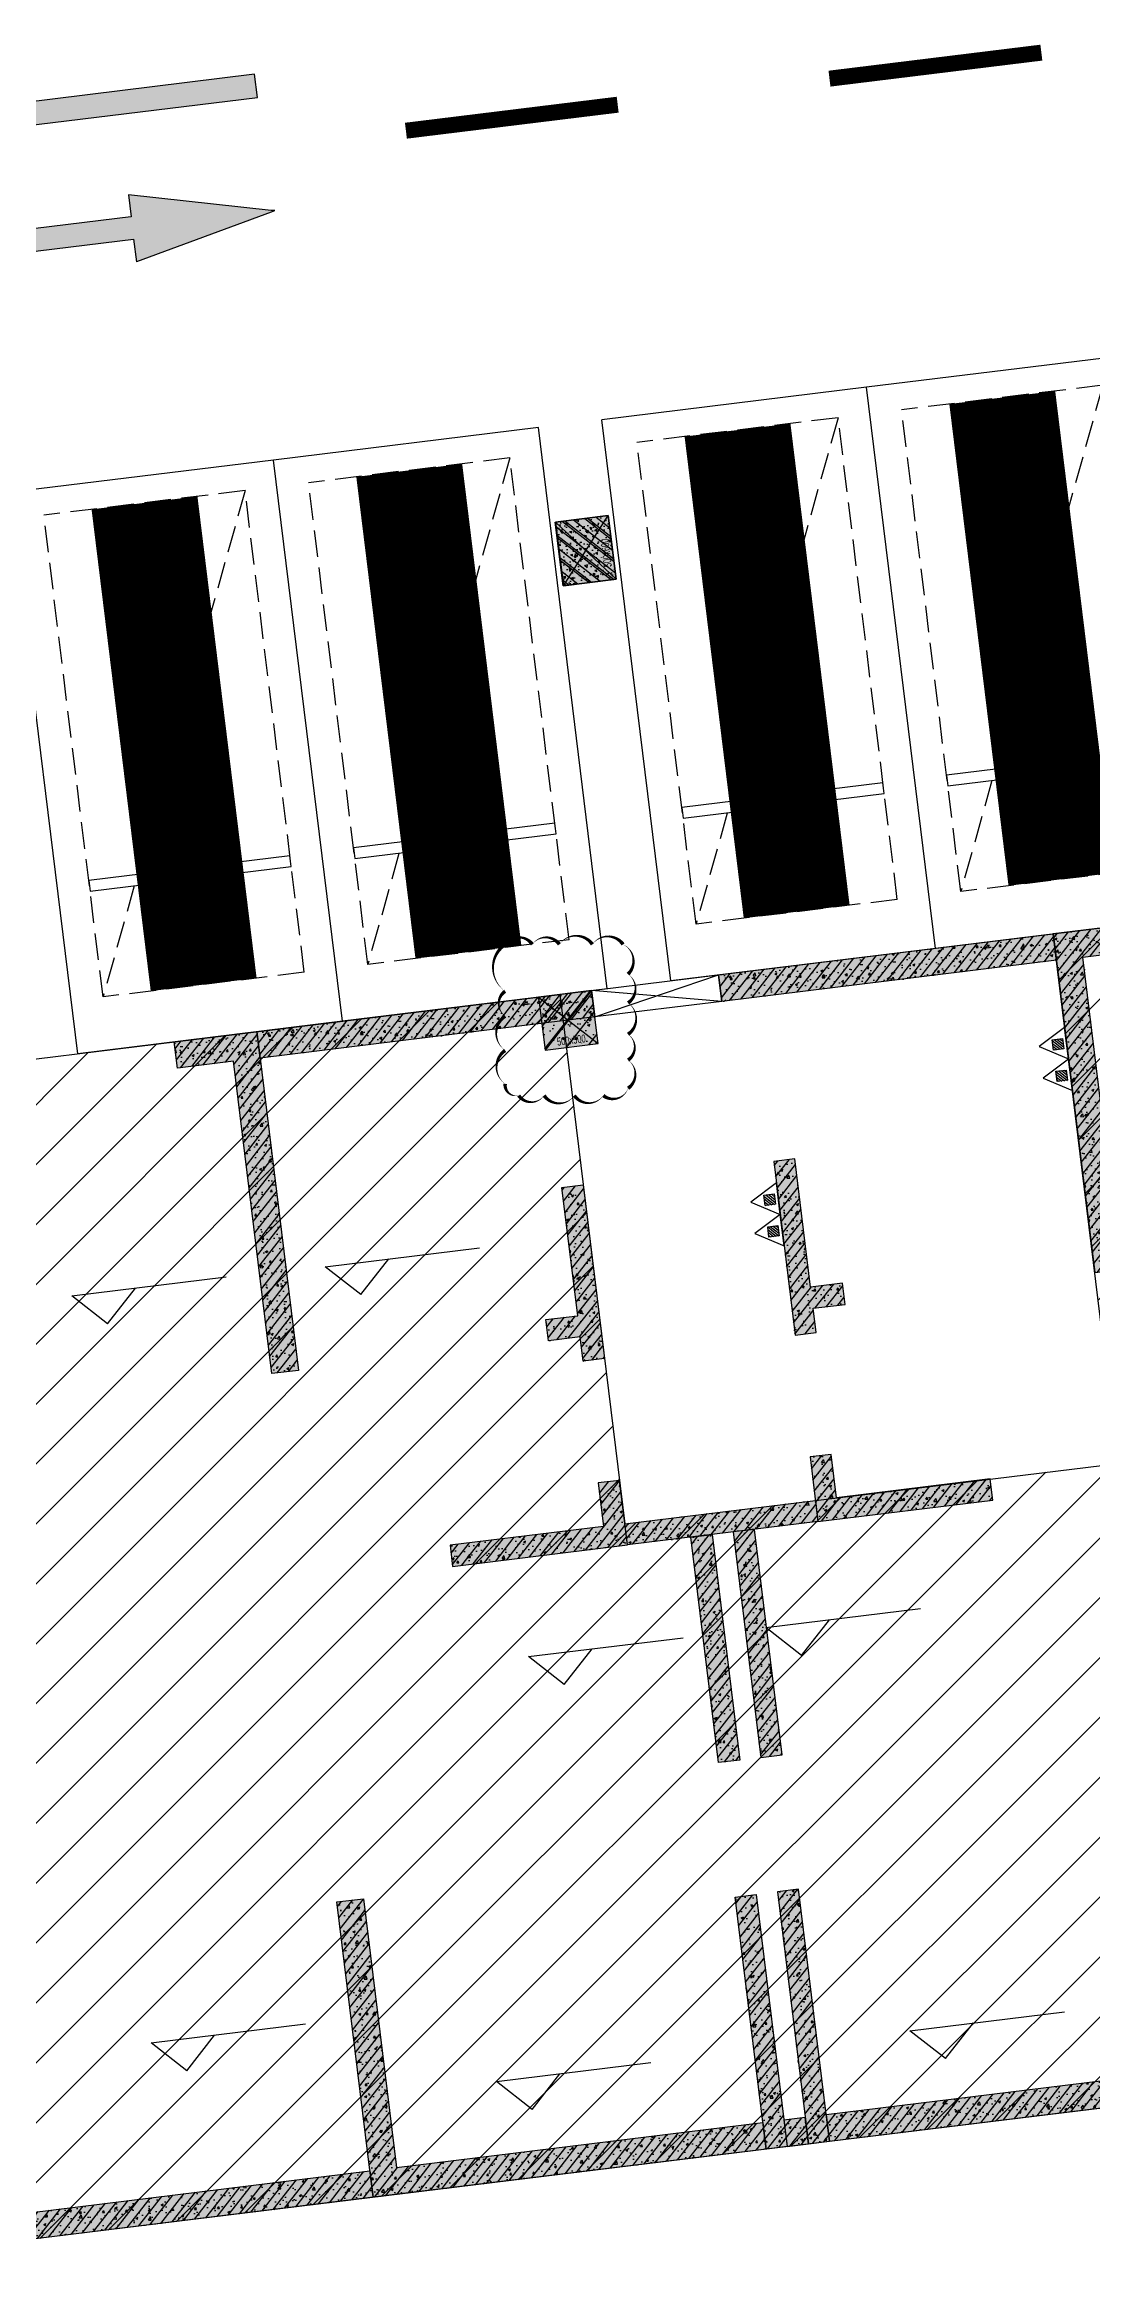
# Model space of a CAD drawing. Extents: x -1338203 to 1886333, y -783476 to 1038610.
# Drawn here: x 768723 to 778532, y -8177 to 12763 of the extents above; entities that cross this region are included whole.
import ezdxf
from ezdxf.enums import TextEntityAlignment as Align

# ---------------------------------------------------------------- set-up
doc = ezdxf.new("R2010")
doc.units = 0
doc.header["$LTSCALE"] = 1000
doc.header["$MEASUREMENT"] = 0
doc.linetypes.add('A-001-平面B2$0$__DASH', pattern=[0.35, 0.25, -0.1])
for name, color, linetype, plot in [('A-001-主楼组合参照B1$0$0A-X-AREA', 6, 'Continuous', False), ('A-001-平面参照B1$0$AAD-A-PROOF', 30, 'Continuous', False), ('S001南区墙柱$0$AAD-A-MODIFY_20230217', 201, 'Continuous', False), ('S001南区墙柱$0$S001-墙柱B1_1$0$0S-A-TIPS', 10, 'Continuous', False)]:
    doc.layers.add(name, color=color, linetype=linetype, plot=plot)
for name, color, linetype in [('A-001-车位参照B1$0$A-001-车位参照B1$0$0A-P-PKNG-CAR(A)', 43, 'Continuous'), ('A-09-平面B1$0$0A-A-SYMB-ELEV', 150, 'Continuous'), ('A-FIRE', 7, 'Continuous'), ('p-a-regular', 5, 'Continuous'), ('S-09-墙柱B1_1(QB)$0$0S-CW-HATCH', 251, 'Continuous'), ('S-09-墙柱B1_1(QB)$0$0S-CW-HATCH-UP', 251, 'Continuous'), ('S-09-墙柱B1_1(QB)$0$0S-CW-LINE', 72, 'Continuous'), ('S-09-墙柱B1_1(QB)$0$0S-S-HOLE', 55, 'Continuous'), ('S001南区墙柱$0$0S-CW-HATCH', 251, 'Continuous'), ('S001南区墙柱$0$0S-CW-HATCH-UP', 251, 'Continuous'), ('S001南区墙柱$0$S001-墙柱B1_1$0$0S-CC-LINE', 52, 'Continuous'), ('S001南区墙柱$0$S001-墙柱B1_1$0$0S-CW-HATCH-UP', 251, 'Continuous'), ('中心线', 42, 'Continuous'), ('地面指向箭头', 7, 'Continuous'), ('负一层消火栓$0$负一层消火栓$0$0P-EQUIP-FH', 7, 'Continuous')]:
    doc.layers.add(name, color=color, linetype=linetype)
doc.styles.add('S001南区墙柱$0$S001-墙柱B1_1$0$AAD-S', font='aad-s.shx', dxfattribs={"width": 0.7, "bigfont": 'aad-hztxt.shx'})
pattern_1 = [(45, (-944324.16, 391978.14), (-53.0330086, 53.0330086), []), (50, (-944324.16, 391978.14), (215.178055, -18.82564), [22.5, -247.5]), (355, (-944324.16, 391978.14), (-41.6254, 225.65764), [18, -198]), (100.4514, (-944306.23, 391976.57), (173.552815, 206.831863), [19.122057, -210.342634]), (46.1842, (-944324.16, 392038.14), (320.172315, -49.655704), [33.75, -371.25]), (96.6356, (-944297.48, 392034), (280.39881, 292.23536), [28.68309, -315.5139]), (351.1842, (-944324.16, 392038.14), (280.39858, 292.23558), [27, -297]), (21, (-944294.16, 392023.14), (179.072116, -120.785667), [22.5, -247.5]), (326, (-944294.16, 392023.14), (72.9946, 217.545014), [18, -198]), (71.4514, (-944279.24, 392013.08), (252.06679, 96.75915), [19.122057, -210.342634]), (37.5, (-944324.16, 391978.14), (3.6479566, 99.868156), [0, -195.6, 0, -201, 0, -198.75]), (7.5, (-944324.16, 391978.14), (78.920861, 118.323514), [0, -114.6, 0, -191.1, 0, -75.75]), (327.5, (-944391.06, 391978.14), (160.146731, -6.7664615), [0, -75, 0, -234, 0, -310.5]), (317.5, (-944421.06, 391978.14), (174.95585, 30.031495), [0, -97.5, 0, -155.4, 0, -220.5])]

# ---------------------------------------------------------------- blocks, each defined once
blk = doc.blocks.new('A-001-平面参照B1')
at = {"layer": 'A-001-平面参照B1$0$AAD-A-PROOF', "ltscale": 0.002}
blk.add_lwpolyline([(7144, -298603), (7640, -298541), (7714, -299138), (7218, -299199), (7143, -298604)], dxfattribs=at)
blk = doc.blocks.new('S001南区墙柱$0$AAD_BLOCK_20230215093950878')
at = {"layer": 'S001南区墙柱$0$0S-CW-HATCH'}
h = blk.add_hatch(color=256, dxfattribs=at)
h.dxf.hatch_style = 1
h.paths.add_polyline_path([(-300, -250), (300, -250), (300, 250), (-300, 250)])
at = {"layer": 'S001南区墙柱$0$0S-CW-HATCH-UP'}
h = blk.add_hatch(dxfattribs=at)
h.set_pattern_fill('钢筋混凝土', color=256, scale=30, pattern_type=2)
h.set_pattern_definition([(45, (-42203.53, -84001.15), (-106.06602, 106.06602), []), (50, (-42203.53, -84001.15), (215.17805, -18.82564), [22.5, -247.5]), (355, (-42203.53, -84001.15), (-41.6254, 225.65764), [18, -198]), (100.4514, (-42185.6, -84002.72), (173.5528, 206.83186), [19.12206, -210.34263]), (46.1842, (-42203.53, -83941.15), (320.1723, -49.6557), [33.75, -371.25]), (96.6356, (-42176.85, -83945.3), (280.3988, 292.2354), [28.6831, -315.5139]), (351.1842, (-42203.53, -83941.15), (280.3986, 292.2356), [27, -297]), (21, (-42173.53, -83956.15), (179.0721, -120.78567), [22.5, -247.5]), (326, (-42173.53, -83956.15), (72.9946, 217.545), [18, -198]), (71.4514, (-42158.6, -83966.21), (252.0668, 96.75915), [19.12206, -210.34263]), (37.5, (-42203.53, -84001.15), (3.647957, 99.868156), [1.5, -195.6, 1.5, -201, 1.5, -198.75]), (7.5, (-42203.53, -84001.15), (78.92086, 118.32351), [1.5, -114.6, 1.5, -191.1, 1.5, -75.75]), (327.5, (-42270.43, -84001.15), (160.14673, -6.76646), [1.5, -75, 1.5, -234, 1.5, -310.5]), (317.5, (-42300.43, -84001.15), (174.95585, 30.0315), [1.5, -97.5, 1.5, -155.4, 1.5, -220.5])])
h.paths.add_polyline_path([(-300, -250), (300, -250), (300, 250), (-300, 250)])
at = {"layer": 'S001南区墙柱$0$S001-墙柱B1_1$0$0S-CW-HATCH-UP', "transparency": 33554661}
h = blk.add_hatch(dxfattribs=at)
h.set_pattern_fill('钢筋混凝土', color=0, scale=30)
h.set_pattern_definition([(45, (48108.52, -15514.205), (-53.03301, 53.03301), []), (50, (48108.52, -15514.2), (215.17805, -18.82564), [22.5, -247.5]), (355, (48108.52, -15514.2), (-41.6254, 225.6576), [18, -198]), (100.4514, (48126.45, -15515.77), (173.5528, 206.8319), [19.1221, -210.3426]), (46.1842, (48108.52, -15454.2), (320.1723, -49.6557), [33.75, -371.25]), (96.6356, (48135.2, -15458.34), (280.3988, 292.2354), [28.683, -315.514]), (351.1842, (48108.52, -15454.2), (280.3986, 292.2356), [27, -297]), (21, (48138.52, -15469.2), (179.0721, -120.78567), [22.5, -247.5]), (326, (48138.52, -15469.2), (72.9946, 217.545), [18, -198]), (71.4514, (48153.44, -15479.27), (252.0668, 96.75915), [19.1221, -210.3426]), (37.5, (48108.52, -15514.205), (3.64796, 99.86816), [0, -195.6, 0, -201, 0, -198.75]), (7.5, (48108.52, -15514.2), (78.92086, 118.32351), [0, -114.6, 0, -191.1, 0, -75.75]), (327.5, (48041.62, -15514.205), (160.14673, -6.76646), [0, -75, 0, -234, 0, -310.5]), (317.5, (48011.62, -15514.2), (174.95585, 30.0315), [0, -97.5, 0, -155.4, 0, -220.5])])
h.paths.add_polyline_path([(-300, -250), (300, -250), (300, 250), (-300, 250)])
at = {"layer": 'S001南区墙柱$0$S001-墙柱B1_1$0$0S-A-TIPS'}
for p, q in [((-300, 250), (300, -250)), ((300, 250), (-300, -250))]:
    blk.add_line(p, q, dxfattribs=at)
at = {"layer": 'S001南区墙柱$0$S001-墙柱B1_1$0$0S-CC-LINE'}
blk.add_lwpolyline([(-300, -250), (300, -250), (300, 250), (-300, 250)], close=True, dxfattribs=at)
at = {"layer": 'S001南区墙柱$0$S001-墙柱B1_1$0$0S-A-TIPS', "style": 'S001南区墙柱$0$S001-墙柱B1_1$0$AAD-S', "width": 0.7}
blk.add_text('500x600', height=75, dxfattribs=at).set_placement((-45, -187), align=Align.MIDDLE_CENTER)
blk = doc.blocks.new('S001南区墙柱$0$AAD_BLOCK_20230215094130330')
at = {"layer": 'S001南区墙柱$0$0S-CW-HATCH'}
h = blk.add_hatch(color=256, dxfattribs=at)
h.dxf.hatch_style = 1
h.paths.add_polyline_path([(-250, -250), (250, -250), (250, 250), (-250, 250)])
at = {"layer": 'S001南区墙柱$0$0S-CW-HATCH-UP'}
h = blk.add_hatch(dxfattribs=at)
h.set_pattern_fill('钢筋混凝土', color=256, scale=30, pattern_type=2)
h.set_pattern_definition([(45, (-71408.98, -78691.11), (-106.06602, 106.06602), []), (50, (-71408.98, -78691.11), (215.17805, -18.82564), [22.5, -247.5]), (355, (-71408.98, -78691.1), (-41.6254, 225.65764), [18, -198]), (100.4514, (-71391.05, -78692.68), (173.5528, 206.83186), [19.12206, -210.34263]), (46.1842, (-71408.98, -78631.1), (320.1723, -49.6557), [33.75, -371.25]), (96.6356, (-71382.3, -78635.25), (280.3988, 292.2354), [28.6831, -315.5139]), (351.1842, (-71409, -78631.1), (280.3986, 292.2356), [27, -297]), (21, (-71378.98, -78646.11), (179.07212, -120.78567), [22.5, -247.5]), (326, (-71378.98, -78646.1), (72.9946, 217.545), [18, -198]), (71.4514, (-71364.06, -78656.17), (252.0668, 96.75915), [19.12206, -210.34263]), (37.5, (-71408.985, -78691.11), (3.647957, 99.868156), [1.5, -195.6, 1.5, -201, 1.5, -198.75]), (7.5, (-71408.98, -78691.11), (78.92086, 118.32351), [1.5, -114.6, 1.5, -191.1, 1.5, -75.75]), (327.5, (-71475.885, -78691.11), (160.14673, -6.76646), [1.5, -75, 1.5, -234, 1.5, -310.5]), (317.5, (-71505.88, -78691.11), (174.95585, 30.0315), [1.5, -97.5, 1.5, -155.4, 1.5, -220.5])])
h.paths.add_polyline_path([(-250, -250), (250, -250), (250, 250), (-250, 250)])
at = {"layer": 'S001南区墙柱$0$S001-墙柱B1_1$0$0S-A-TIPS'}
for p, q in [((-250, 250), (250, -250)), ((250, 250), (-250, -250))]:
    blk.add_line(p, q, dxfattribs=at)
at = {"layer": 'S001南区墙柱$0$S001-墙柱B1_1$0$0S-CC-LINE'}
blk.add_lwpolyline([(-250, -250), (250, -250), (250, 250), (-250, 250)], close=True, dxfattribs=at)
at = {"layer": 'S001南区墙柱$0$S001-墙柱B1_1$0$0S-A-TIPS', "style": 'S001南区墙柱$0$S001-墙柱B1_1$0$AAD-S', "width": 0.7}
blk.add_text('500x500', height=75, dxfattribs=at).set_placement((5, -187), align=Align.MIDDLE_CENTER)
blk = doc.blocks.new('S001南区墙柱')
at = {"layer": 'S001南区墙柱$0$AAD-A-MODIFY_20230217', "color": 230, "elevation": 3370, "flags": 128}
blk.add_lwpolyline([(9785, 6540, 0, 34.6, -0.520567), (10040, 6540, 0, 34.6, -0.520567), (10293, 6540, 0, 34.6, -0.520567), (10603, 6540, 0, 34.6, -0.520567), (10890, 6540, 0, 34.6, -0.520567), (10937, 6261, 0, 34.6, -0.520567), (10937, 5991, 0, 34.6, -0.520567), (10937, 5697, 0, 34.6, -0.520567), (10937, 5455, 0, 34.6, -0.520567), (10937, 5191, 0, 34.6, -0.520567), (10705, 5123, 0, 34.6, -0.520567), (10433, 5123, 0, 34.6, -0.520567), (10150, 5123, 0, 34.6, -0.520567), (9912, 5123, 0, 34.6, -0.520567), (9785, 5233, 0, 34.6, -0.520567), (9785, 5546, 0, 34.6, -0.520567), (9785, 5868, 0, 34.6, -0.520567), (9785, 6101, 0, 34.6, -0.520567)], format="xyseb", close=True, dxfattribs=at)
for name, p, rotation in [('S001南区墙柱$0$AAD_BLOCK_20230215093950878', (10541, 10231, 3370), 97.16641727359904), ('S001南区墙柱$0$AAD_BLOCK_20230215094130330', (10377, 5828, 3370), 7.000495889423862)]:
    blk.add_blockref(name, p, dxfattribs=dict(rotation=rotation))
blk = doc.blocks.new('S-09-墙柱B1_1(QB)')
at = {"layer": 'S-09-墙柱B1_1(QB)$0$0S-CW-HATCH'}
h = blk.add_hatch(color=256, dxfattribs=at)
h.dxf.hatch_style = 1
h.paths.add_polyline_path([(-14860, 5490), (-14860, 8440), (-15390, 8440), (-15390, 8690), (-14610, 8690), (-14610, 5490)])
h = blk.add_hatch(color=256, dxfattribs=at)
h.dxf.hatch_style = 1
h.paths.add_polyline_path([(-14610, 8690), (-11450, 8690), (-11450, 8440), (-14610, 8440)])
h = blk.add_hatch(color=256, dxfattribs=at)
h.dxf.hatch_style = 1
h.paths.add_polyline_path([(-10250, 8690), (-7090, 8690), (-7090, 8440), (-10250, 8440)])
h = blk.add_hatch(color=256, dxfattribs=at)
h.dxf.hatch_style = 1
h.paths.add_polyline_path([(-6840, 5490), (-6840, 8440), (-6310, 8440), (-6310, 8690), (-7090, 8690), (-7090, 5490)])
h = blk.add_hatch(color=256, dxfattribs=at)
h.dxf.hatch_style = 1
h.paths.add_polyline_path([(-11950, 5250), (-11950, 5480), (-12250, 5480), (-12250, 5680), (-11950, 5680), (-11950, 6890), (-11750, 6890), (-11750, 5250)])
h = blk.add_hatch(color=256, dxfattribs=at)
h.dxf.hatch_style = 1
h.paths.add_polyline_path([(-9750, 5250), (-9750, 5480), (-9450, 5480), (-9450, 5680), (-9750, 5680), (-9750, 6890), (-9950, 6890), (-9950, 5250)])
h = blk.add_hatch(color=256, dxfattribs=at)
h.dxf.hatch_style = 1
h.paths.add_polyline_path([(-11750, 3490), (-11750, 4100), (-11950, 4100), (-11950, 3690), (-13400, 3690), (-13400, 3490)])
h = blk.add_hatch(color=256, dxfattribs=at)
h.dxf.hatch_style = 1
h.paths.add_polyline_path([(-9950, 3490), (-8300, 3490), (-8300, 3510), (-8300, 3690), (-9750, 3690), (-9750, 4100), (-9950, 4100)])
h = blk.add_hatch(color=256, dxfattribs=at)
h.dxf.hatch_style = 1
h.paths.add_polyline_path([(-11750, 3690), (-9950, 3690), (-9950, 3490), (-11750, 3490)])
h = blk.add_hatch(color=256, dxfattribs=at)
h.dxf.hatch_style = 1
h.paths.add_polyline_path([(-11150, 1360), (-11150, 3490), (-10950, 3490), (-10950, 1360)])
h = blk.add_hatch(color=256, dxfattribs=at)
h.dxf.hatch_style = 1
h.paths.add_polyline_path([(-10550, 1360), (-10550, 3490), (-10750, 3490), (-10750, 1360)])
h = blk.add_hatch(color=256, dxfattribs=at)
h.dxf.hatch_style = 1
h.paths.add_polyline_path([(-14610, -2040), (-11150, -2040), (-11150, -2290), (-14860, -2290), (-14860, 500), (-14610, 500)])
h = blk.add_hatch(color=256, dxfattribs=at)
h.dxf.hatch_style = 1
h.paths.add_polyline_path([(-7090, -2040), (-10550, -2040), (-10550, -2290), (-6840, -2290), (-6840, 500), (-7090, 500)])
h = blk.add_hatch(color=256, dxfattribs=at)
h.dxf.hatch_style = 1
h.paths.add_polyline_path([(-11150, -2290), (-11150, 90), (-10950, 90), (-10950, -2290)])
h = blk.add_hatch(color=256, dxfattribs=at)
h.dxf.hatch_style = 1
h.paths.add_polyline_path([(-10550, -2290), (-10550, 90), (-10750, 90), (-10750, -2290)])
h = blk.add_hatch(color=256, dxfattribs=at)
h.dxf.hatch_style = 1
h.paths.add_polyline_path([(-18540, -2040), (-18540, -1360), (-18790, -1360), (-18790, -2290), (-14860, -2290), (-14860, -2040)])
h = blk.add_hatch(color=256, dxfattribs=at)
h.dxf.hatch_style = 1
h.paths.add_polyline_path([(-10950, -2290), (-10750, -2290), (-10750, -2040), (-10950, -2040)])
at = {"layer": 'S-09-墙柱B1_1(QB)$0$0S-CW-HATCH-UP'}
h = blk.add_hatch(dxfattribs=at)
h.set_pattern_fill('钢筋混凝土', color=256, scale=30)
h.set_pattern_definition(pattern_1)
h.paths.add_polyline_path([(-14860, 5490), (-14860, 8440), (-15390, 8440), (-15390, 8690), (-14610, 8690), (-14610, 5490)])
h = blk.add_hatch(dxfattribs=at)
h.set_pattern_fill('钢筋混凝土', color=256, scale=30)
h.set_pattern_definition([(45, (-2e-10, 1e-11), (-53.033, 53.033), []), (50, (-2e-10, 1e-11), (215.178, -18.8256), [22.5, -247.5]), (355, (-2e-10, 1e-11), (-41.6254, 225.6576), [18, -198]), (100.4514, (17.93, -1.57), (173.5528, 206.8319), [19.122, -210.3426]), (46.1842, (-2e-10, 60), (320.1723, -49.6557), [33.75, -371.25]), (96.6356, (26.68, 55.86), (280.399, 292.2354), [28.683, -315.514]), (351.1842, (-2e-10, 60), (280.3986, 292.2356), [27, -297]), (21, (30, 45), (179.0721, -120.7857), [22.5, -247.5]), (326, (30, 45), (72.9946, 217.545), [18, -198]), (71.4514, (44.92, 34.93), (252.0668, 96.7591), [19.122, -210.3426]), (37.5, (-2e-10, 1e-11), (3.64796, 99.86816), [0, -195.6, 0, -201, 0, -198.75]), (7.5, (-2e-10, 1e-11), (78.92086, 118.3235), [0, -114.6, 0, -191.1, 0, -75.75]), (327.5, (-66.9, 1e-11), (160.14673, -6.76646), [0, -75, 0, -234, 0, -310.5]), (317.5, (-96.9, 1e-11), (174.9559, 30.0315), [0, -97.5, 0, -155.4, 0, -220.5])])
h.paths.add_polyline_path([(-14610, 8690), (-11450, 8690), (-11450, 8440), (-14610, 8440)])
h = blk.add_hatch(dxfattribs=at)
h.set_pattern_fill('钢筋混凝土', color=256, scale=30)
h.set_pattern_definition([(45, (4360, 6e-10), (-53.033, 53.033), []), (50, (4360, 6e-10), (215.178, -18.8256), [22.5, -247.5]), (355, (4360, 6e-10), (-41.6254, 225.6576), [18, -198]), (100.4514, (4377.93, -1.57), (173.5528, 206.8319), [19.122, -210.3426]), (46.1842, (4360, 60), (320.1723, -49.6557), [33.75, -371.25]), (96.6356, (4386.68, 55.86), (280.399, 292.2354), [28.683, -315.514]), (351.1842, (4360, 60), (280.3986, 292.2356), [27, -297]), (21, (4390, 45), (179.0721, -120.7857), [22.5, -247.5]), (326, (4390, 45), (72.9946, 217.545), [18, -198]), (71.4514, (4404.92, 34.93), (252.0668, 96.7591), [19.122, -210.3426]), (37.5, (4360, 6e-10), (3.64796, 99.86816), [0, -195.6, 0, -201, 0, -198.75]), (7.5, (4360, 6e-10), (78.92086, 118.3235), [0, -114.6, 0, -191.1, 0, -75.75]), (327.5, (4293.1, 6e-10), (160.14673, -6.76646), [0, -75, 0, -234, 0, -310.5]), (317.5, (4263.1, 6e-10), (174.9559, 30.0315), [0, -97.5, 0, -155.4, 0, -220.5])])
h.paths.add_polyline_path([(-10250, 8690), (-7090, 8690), (-7090, 8440), (-10250, 8440)])
h = blk.add_hatch(dxfattribs=at)
h.set_pattern_fill('钢筋混凝土', color=256, scale=30)
h.set_pattern_definition(pattern_1)
h.paths.add_polyline_path([(-6840, 5490), (-6840, 8440), (-6310, 8440), (-6310, 8690), (-7090, 8690), (-7090, 5490)])
h = blk.add_hatch(dxfattribs=at)
h.set_pattern_fill('钢筋混凝土', color=256, scale=30)
h.set_pattern_definition(pattern_1)
h.paths.add_polyline_path([(-11950, 5250), (-11950, 5480), (-12250, 5480), (-12250, 5680), (-11950, 5680), (-11950, 6890), (-11750, 6890), (-11750, 5250)])
h = blk.add_hatch(dxfattribs=at)
h.set_pattern_fill('钢筋混凝土', color=256, scale=30)
h.set_pattern_definition(pattern_1)
h.paths.add_polyline_path([(-9750, 5250), (-9750, 5480), (-9450, 5480), (-9450, 5680), (-9750, 5680), (-9750, 6890), (-9950, 6890), (-9950, 5250)])
h = blk.add_hatch(dxfattribs=at)
h.set_pattern_fill('钢筋混凝土', color=256, scale=30)
h.set_pattern_definition(pattern_1)
h.paths.add_polyline_path([(-11750, 3490), (-11750, 4100), (-11950, 4100), (-11950, 3690), (-13400, 3690), (-13400, 3490)])
h = blk.add_hatch(dxfattribs=at)
h.set_pattern_fill('钢筋混凝土', color=256, scale=30)
h.set_pattern_definition(pattern_1)
h.paths.add_polyline_path([(-9950, 3490), (-8300, 3490), (-8300, 3510), (-8300, 3690), (-9750, 3690), (-9750, 4100), (-9950, 4100)])
h = blk.add_hatch(dxfattribs=at)
h.set_pattern_fill('钢筋混凝土', color=256, scale=30)
h.set_pattern_definition([(45, (-5384108.416, 751130.85), (-53.0330086, 53.0330086), []), (50, (-5384108.42, 751130.85), (215.178055, -18.8256405), [22.5, -247.5]), (355, (-5384108.42, 751130.85), (-41.6254, 225.65764), [18, -198]), (100.4514, (-5384090.48, 751129.28), (173.5528145, 206.831863), [19.122057, -210.342634]), (46.1842, (-5384108.42, 751190.85), (320.172315, -49.655704), [33.75, -371.25]), (96.6356, (-5384081.73, 751186.7), (280.398812, 292.235361), [28.683086, -315.5139]), (351.1842, (-5384108.4, 751190.85), (280.398584, 292.23558), [27, -297]), (21, (-5384078.42, 751175.85), (179.0721156, -120.785667), [22.5, -247.5]), (326, (-5384078.42, 751175.85), (72.9946, 217.5450135), [18, -198]), (71.4514, (-5384063.5, 751165.79), (252.0667886, 96.759149), [19.122057, -210.342634]), (37.5, (-5384108.416, 751130.85), (3.6479566, 99.8681561), [0, -195.6, 0, -201, 0, -198.75]), (7.5, (-5384108.42, 751130.85), (78.9208612, 118.3235136), [0, -114.6, 0, -191.1, 0, -75.75]), (327.5, (-5384175.316, 751130.85), (160.1467309, -6.7664615), [0, -75, 0, -234, 0, -310.5]), (317.5, (-5384205.32, 751130.85), (174.9558508, 30.0314947), [0, -97.5, 0, -155.4, 0, -220.5])])
h.paths.add_polyline_path([(-11750, 3690), (-9950, 3690), (-9950, 3490), (-11750, 3490)])
h = blk.add_hatch(dxfattribs=at)
h.set_pattern_fill('钢筋混凝土', color=256, scale=30)
h.set_pattern_definition(pattern_1)
h.paths.add_polyline_path([(-11150, 1360), (-11150, 3490), (-10950, 3490), (-10950, 1360)])
h = blk.add_hatch(dxfattribs=at)
h.set_pattern_fill('钢筋混凝土', color=256, scale=30)
h.set_pattern_definition(pattern_1)
h.paths.add_polyline_path([(-10550, 1360), (-10550, 3490), (-10750, 3490), (-10750, 1360)])
h = blk.add_hatch(dxfattribs=at)
h.set_pattern_fill('钢筋混凝土', color=256, scale=30)
h.set_pattern_definition(pattern_1)
h.paths.add_polyline_path([(-14610, -2040), (-11150, -2040), (-11150, -2290), (-14860, -2290), (-14860, 500), (-14610, 500)])
h = blk.add_hatch(dxfattribs=at)
h.set_pattern_fill('钢筋混凝土', color=256, scale=30)
h.set_pattern_definition(pattern_1)
h.paths.add_polyline_path([(-7090, -2040), (-10550, -2040), (-10550, -2290), (-6840, -2290), (-6840, 500), (-7090, 500)])
h = blk.add_hatch(dxfattribs=at)
h.set_pattern_fill('钢筋混凝土', color=256, scale=30)
h.set_pattern_definition(pattern_1)
h.paths.add_polyline_path([(-11150, -2290), (-11150, 90), (-10950, 90), (-10950, -2290)])
h = blk.add_hatch(dxfattribs=at)
h.set_pattern_fill('钢筋混凝土', color=256, scale=30)
h.set_pattern_definition(pattern_1)
h.paths.add_polyline_path([(-10550, -2290), (-10550, 90), (-10750, 90), (-10750, -2290)])
h = blk.add_hatch(dxfattribs=at)
h.set_pattern_fill('钢筋混凝土', color=256, scale=30)
h.set_pattern_definition([(45, (-944324.16, 391978.14), (-53.0330086, 53.0330086), []), (50, (-944324.16, 391978.14), (215.178055, -18.82564), [22.5, -247.5]), (355, (-944324.16, 391978.14), (-41.6254, 225.65764), [18, -198]), (100.4514, (-944306.23, 391976.57), (173.552815, 206.831863), [19.122057, -210.342634]), (46.1842, (-944324.16, 392038.14), (320.172315, -49.655704), [33.75, -371.25]), (96.6356, (-944297.48, 392034), (280.39881, 292.23536), [28.68309, -315.5139]), (351.1842, (-944324.16, 392038.14), (280.39858, 292.23558), [27, -297]), (21, (-944294.16, 392023.14), (179.072116, -120.785667), [22.5, -247.5]), (326, (-944294.16, 392023.14), (72.9946, 217.545014), [18, -198]), (71.4514, (-944279.24, 392013.08), (252.06679, 96.75915), [19.122057, -210.342634]), (37.5, (-944324.16, 391978.14), (3.6479566, 99.868156), [0, -195.6, 0, -201, 0, -198.75]), (7.5, (-944324.16, 391978.14), (78.920861, 118.323514), [0, -114.6, 0, -191.1, 0, -75.75]), (327.5, (-944391.06, 391978.14), (160.146731, -6.7664615), [0, -75, 0, -234, 0, -310.5]), (317.5, (-944421.06, 391978.14), (174.95585, 30.031495), [0, -97.5, 0, -155.4, 0, -220.5])])
h.paths.add_polyline_path([(-18540, -2040), (-18540, -1360), (-18790, -1360), (-18790, -2290), (-14860, -2290), (-14860, -2040)])
h = blk.add_hatch(dxfattribs=at)
h.set_pattern_fill('钢筋混凝土', color=256, scale=30)
h.set_pattern_definition(pattern_1)
h.paths.add_polyline_path([(-10950, -2290), (-10750, -2290), (-10750, -2040), (-10950, -2040)])
at = {"layer": 'S-09-墙柱B1_1(QB)$0$0S-CW-LINE'}
for points in [[(-14860, 5490), (-14860, 8440), (-15390, 8440), (-15390, 8690), (-14610, 8690), (-14610, 5490)], [(-14610, 8690), (-11450, 8690), (-11450, 8440), (-14610, 8440)], [(-10250, 8690), (-7090, 8690), (-7090, 8440), (-10250, 8440)], [(-6840, 5490), (-6840, 8440), (-6310, 8440), (-6310, 8690), (-7090, 8690), (-7090, 5490)], [(-11950, 5250), (-11950, 5480), (-12250, 5480), (-12250, 5680), (-11950, 5680), (-11950, 6890), (-11750, 6890), (-11750, 5250)], [(-9750, 5250), (-9750, 5480), (-9450, 5480), (-9450, 5680), (-9750, 5680), (-9750, 6890), (-9950, 6890), (-9950, 5250)], [(-9950, 3490), (-8300, 3490), (-8300, 3510), (-8300, 3510), (-8300, 3690), (-9750, 3690), (-9750, 4100), (-9950, 4100)], [(-11750, 3690), (-9950, 3690), (-9950, 3490), (-11750, 3490)], [(-11150, 1360), (-11150, 3490), (-10950, 3490), (-10950, 1360)], [(-10550, 1360), (-10550, 3490), (-10750, 3490), (-10750, 1360)], [(-14610, -2040), (-11150, -2040), (-11150, -2290), (-14860, -2290), (-14860, 500), (-14610, 500)], [(-7090, -2040), (-10550, -2040), (-10550, -2290), (-6840, -2290), (-6840, 500), (-7090, 500)], [(-11150, -2290), (-11150, 90), (-10950, 90), (-10950, -2290)], [(-10550, -2290), (-10550, 90), (-10750, 90), (-10750, -2290)], [(-18540, -2040), (-14860, -2040), (-14860, -2290), (-18790, -2290), (-18790, -1360), (-18540, -1360)], [(-10950, -2290), (-10750, -2290), (-10750, -2040), (-10950, -2040)]]:
    blk.add_lwpolyline(points, close=True, dxfattribs=at)
at = {"layer": 'S-09-墙柱B1_1(QB)$0$0S-CW-LINE', "flags": 128}
blk.add_lwpolyline([(-11750, 3490), (-11750, 4100), (-11950, 4100), (-11950, 3690), (-13400, 3690), (-13400, 3490)], close=True, dxfattribs=at)
at = {"layer": 'S-09-墙柱B1_1(QB)$0$0S-S-HOLE'}
blk.add_lwpolyline([(-10250, 8690), (-10250, 8440), (-11450, 8440), (-11450, 8690)], close=True, dxfattribs=at)
for points in [[(-10250, 8440), (-11450, 8690)], [(-11450, 8440), (-10250, 8690)]]:
    blk.add_lwpolyline(points, dxfattribs=at)
blk = doc.blocks.new('S001地下一墙柱')
blk.add_blockref('S001南区墙柱', (-3112, -309101, -3370))
at = {"rotation": 7.000495889377985}
blk.add_blockref('S-09-墙柱B1_1(QB)', (19906, -310223), dxfattribs=at)
blk = doc.blocks.new('负一层消火栓$0$负一层消火栓$0$$TwtSys$00000546')
h = blk.add_hatch()
h.set_pattern_fill('ANSI31', color=256, scale=200, style=0)
h.set_pattern_definition([(45, (-38543.802, -6670.83), (-17.67767, 17.67767), [])])
h.paths.add_polyline_path([(-65, 174), (65, 174), (65, 44), (-65, 44)])
for points in [[(0, 344), (-198, 0), (198, 0)], [(-65, 174), (65, 174), (65, 44), (-65, 44)]]:
    blk.add_lwpolyline(points, close=True)
blk = doc.blocks.new('负一层消火栓')
at = {"layer": '负一层消火栓$0$负一层消火栓$0$0P-EQUIP-FH', "xscale": 0.7500000000000001, "yscale": 0.7500000000000001, "zscale": 0.7500000000000001, "rotation": 97.00140629009569}
for p in [(11935, -303487, 800), (11971, -303783, 800), (9233, -304945), (9269, -305240)]:
    blk.add_blockref('负一层消火栓$0$负一层消火栓$0$$TwtSys$00000546', p, dxfattribs=at)
blk = doc.blocks.new('JTDT')
at = {"layer": 'A-FIRE'}
h = blk.add_hatch(color=251, dxfattribs=at)
h.dxf.hatch_style = 1
h.paths.add_polyline_path([(189165, 82916), (189162, 82988), (189159, 82988), (189147, 83060), (189144, 83075), (189126, 83123), (189114, 83162), (189105, 83180), (189081, 83230), (189072, 83245), (189057, 83269), (189036, 83299), (189024, 83317), (189021, 83320), (189021, 83323), (188961, 83389), (188893, 83449), (188818, 83500), (188734, 83542), (188650, 83571), (188561, 83586), (188468, 83592), (188378, 83586), (188288, 83571), (188202, 83542), (188118, 83500), (188043, 83449), (187974, 83389), (187915, 83323), (187915, 83320), (187912, 83317), (187900, 83299), (187882, 83269), (187864, 83245), (187858, 83230), (187831, 83180), (187822, 83162), (187810, 83123), (187795, 83075), (187789, 83060), (187777, 82988), (187771, 82916), (187771, 82895), (187771, 82839), (187771, 81938), (187559, 81938), (187559, 81935), (187867, 80625), (187876, 80592), (187882, 80625), (188190, 81935), (187983, 81935), (187983, 81938), (187983, 82839), (187986, 82895), (187989, 82916), (188007, 82988), (188037, 83060), (188046, 83075), (188076, 83123), (188109, 83162), (188124, 83180), (188184, 83230), (188205, 83245), (188247, 83269), (188318, 83299), (188390, 83317), (188441, 83320), (188468, 83323), (188492, 83320), (188543, 83317), (188615, 83299), (188686, 83269), (188728, 83245), (188749, 83230), (188809, 83180), (188824, 83162), (188857, 83123), (188887, 83075), (188896, 83060), (188926, 82988), (188944, 82916), (188947, 82895), (188949, 82839), (188949, 80625), (189168, 80625), (189168, 82839), (189168, 82895)])
at = {"layer": '地面指向箭头', "color": 251, "linetype": 'Continuous'}
blk.add_lwpolyline([(189165, 82916), (189162, 82988), (189159, 82988), (189147, 83060), (189144, 83075), (189126, 83123), (189114, 83162), (189105, 83180), (189081, 83230), (189072, 83245), (189057, 83269), (189036, 83299), (189024, 83317), (189021, 83320), (189021, 83323), (188961, 83389), (188893, 83449), (188818, 83500), (188734, 83542), (188650, 83571), (188561, 83586), (188468, 83592), (188378, 83586), (188288, 83571), (188202, 83542), (188118, 83500), (188043, 83449), (187974, 83389), (187915, 83323), (187915, 83320), (187912, 83317), (187900, 83299), (187882, 83269), (187864, 83245), (187858, 83230), (187831, 83180), (187822, 83162), (187810, 83123), (187795, 83075), (187789, 83060), (187777, 82988), (187771, 82916), (187771, 82895), (187771, 82839), (187771, 81938), (187559, 81938), (187559, 81935), (187867, 80625), (187876, 80592), (187882, 80625), (188190, 81935), (187983, 81935), (187983, 81938), (187983, 82839), (187986, 82895), (187989, 82916), (188007, 82988), (188037, 83060), (188046, 83075), (188076, 83123), (188109, 83162), (188124, 83180), (188184, 83230), (188205, 83245), (188247, 83269), (188318, 83299), (188390, 83317), (188441, 83320), (188468, 83323), (188492, 83320), (188543, 83317), (188615, 83299), (188686, 83269), (188728, 83245), (188749, 83230), (188809, 83180), (188824, 83162), (188857, 83123), (188887, 83075), (188896, 83060), (188926, 82988), (188944, 82916), (188947, 82895), (188949, 82839), (188949, 80625), (189168, 80625), (189168, 82839), (189168, 82895), (189165, 82916)], dxfattribs=at)
blk = doc.blocks.new('A$C9cb663f1')
at = {"layer": '中心线', "color": 251, "const_width": 150}
for points in [[(363432, -349317), (365418, -349073)], [(359462, -349805), (361447, -349561)]]:
    blk.add_lwpolyline(points, dxfattribs=at)
at = {"layer": '地面指向箭头', "color": 251, "rotation": 96.99999639896232}
blk.add_blockref('JTDT', (461121, -527208), dxfattribs=at)
blk = doc.blocks.new('A-001-车位参照B1$0$A-001-车位参照B1$0$A-001-车位参照B1$0$ddd')
for p, q in [((0, 2500), (5300, 2500)), ((0, 2500), (0, 0)), ((5300, 2500), (5300, 0)), ((0, 0), (5300, 0))]:
    blk.add_line(p, q)
at = {"linetype": 'A-001-平面B2$0$__DASH'}
for p, q in [((500, 2200), (500, 300)), ((500, 2200), (5050, 2200)), ((5050, 2200), (5050, 300)), ((500, 300), (5050, 300))]:
    blk.add_line(p, q, dxfattribs=at)
blk.add_lwpolyline([(5050, 2200), (500, 300)], dxfattribs=at)
blk.add_lwpolyline([(1500, 300), (1500, 2200), (1600, 2200), (1600, 300)], close=True)
at = {"layer": 'p-a-regular', "ltscale": 0.002, "const_width": 1000}
blk.add_lwpolyline([(500, 1250), (5050, 1250)], dxfattribs=at)
blk = doc.blocks.new('A-09-平面B1')
at = {"layer": 'A-09-平面B1$0$0A-A-SYMB-ELEV'}
for p, q in [((5367, 6144), (5067, 6444)), ((5067, 6444), (6525, 6444)), ((5367, 6144), (5667, 6444)), ((7757, 6126), (7457, 6426)), ((7457, 6426), (8916, 6426)), ((7757, 6126), (8057, 6426)), ((9204, 2265), (8904, 2565)), ((8904, 2565), (10363, 2565)), ((9204, 2265), (9504, 2565)), ((11445, 2265), (11145, 2565)), ((11145, 2565), (12604, 2565)), ((11445, 2265), (11745, 2565)), ((5251, -898), (4951, -598)), ((4951, -598), (6409, -598)), ((5251, -898), (5551, -598)), ((8419, -1652), (8119, -1352)), ((8119, -1352), (9577, -1352)), ((8419, -1652), (8719, -1352)), ((12324, -1652), (12024, -1352)), ((12024, -1352), (13483, -1352)), ((12324, -1652), (12624, -1352))]:
    blk.add_line(p, q, dxfattribs=at)

msp = doc.modelspace()

# ---------------------------------------------------------------- hatches: boundary and pattern name
at = {"ltscale": 0.002}
h = msp.add_hatch(dxfattribs=at)
h.set_pattern_fill('ANSI31', color=8, scale=250)
h.set_pattern_definition([(45, (758038.9, 333472.22), (-280.633, 280.633), [])])
h.paths.add_polyline_path([(780160.4, 4669.5), (780160.5, 4669.5), (784061.2, 5148.5), (783759.7, 7600), (786856.5, 7980.3), (787157.9, 5528.8), (792249.6, 6154.1), (792856.6, 1211.3), (795496.8, 1535.5), (794889.8, 6478.4), (804408.3, 7647.3), (804107.2, 10098.9), (807203.9, 10479.2), (807505, 8027.6), (811405.7, 8506.7), (813390.8, 8750.5), (814000.2, 3787.7), (816838.9, 4136.4), (817632.9, 4233.9), (817944.2, 1699.6), (818541.1, -3160.6), (814660.2, -3637.2), (814481, -2178.1), (810828.5, -2626.7), (810950.4, -3619.3), (811099.2, -3601), (811148, -3998), (804577.4, -4804.9), (804528.6, -4407.9), (804677.5, -4389.6), (804555.6, -3397.1), (789687.3, -5223), (789809.2, -6215.6), (789958.1, -6197.3), (790006.8, -6594.3), (783436.2, -7401.3), (783387.4, -7004.2), (783536.3, -6986), (783414.4, -5993.4), (768149.1, -7868.1), (768271, -8860.7), (768419.9, -8842.4), (768468.6, -9239.4), (761898, -10046.4), (761849.3, -9649.3), (761998.1, -9631.1), (761876.2, -8638.5), (753449.5, -9673.4), (753031.5, -6269), (753924.7, -6159.3), (753855.3, -5593.5), (753613.9, -3628.3), (754407.9, -3530.8), (754017.9, -354.6), (756856.6, -6), (756637.2, 1780.6), (758424.2, 1996.5), (758314.5, 2889.8), (762413.2, 3396.7), (762221.9, 4955), (765318.6, 5335.3), (765619.7, 2883.7), (773550.1, 3857.6), (774159.6, -1105.1), (778784.8, -537.1), (778175.3, 4425.7)])

# ---------------------------------------------------------------- linework, layer by layer
at = {"layer": 'A-001-主楼组合参照B1$0$0A-X-AREA', "elevation": 83050, "flags": 128}
for points in [[(765619.7, 2883.7), (773550.1, 3857.6), (774159.6, -1105.1), (778784.8, -537.1), (778175.3, 4425.7), (780160.4, 4669.5)], [(804555.6, -3397.1), (789687.3, -5223), (789809.2, -6215.6), (789958.1, -6197.3), (790006.8, -6594.3), (783436.2, -7401.3), (783387.4, -7004.2), (783536.3, -6986), (783414.4, -5993.4), (768149.1, -7868.1)]]:
    msp.add_lwpolyline(points, dxfattribs=at)

# ---------------------------------------------------------------- block references
at = {"ltscale": 0.002}
for name, p in [('S001地下一墙柱', (766365.4, 306889.1)), ('负一层消火栓', (766365.4, 306889.1)), ('A$C9cb663f1', (412646.2, 361761.3))]:
    msp.add_blockref(name, p, dxfattribs=at)
msp.add_blockref('A-001-平面参照B1', (766365.4, 306889.1))
at = {"ltscale": 0.002, "rotation": 7.001406317028181}
msp.add_blockref('A-09-平面B1', (764733.2, -5980.4, 83050), dxfattribs=at)
at = {"layer": 'A-001-车位参照B1$0$A-001-车位参照B1$0$0A-P-PKNG-CAR(A)', "linetype": 'Continuous', "xscale": -1, "rotation": 277.0014062687041}
for p in [(777072.6, 4290.1), (774591.2, 3985.3), (771514.4, 3607.5), (769033, 3302.7)]:
    msp.add_blockref('A-001-车位参照B1$0$A-001-车位参照B1$0$A-001-车位参照B1$0$ddd', p, dxfattribs=at)

doc.saveas('drawing.dxf')
